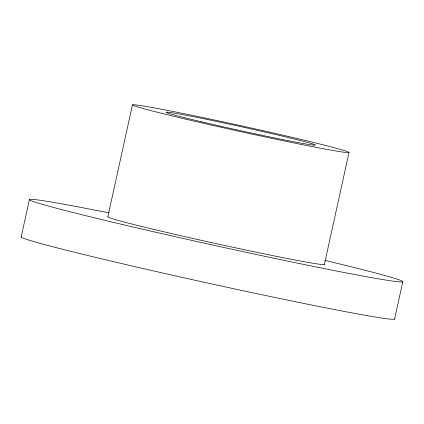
<?xml version="1.0" encoding="UTF-8"?>
<svg xmlns="http://www.w3.org/2000/svg" width="424" height="424" viewBox="0 0 424 424"><rect width="100%" height="100%" fill="white"/><g stroke="black" fill="none" stroke-linecap="round" stroke-linejoin="round"><path stroke-width="0.64" d="M21.2 236.921L29.404 199.593M107.818 216.855L132.436 104.876M324.392 264.433L349.01 152.454M394.596 319.028L402.8 281.7M324.768 260.352A191.155 5.003 12.4 0 1 354.718 274.535A191.155 5.003 12.4 0 1 76.214 213.304A191.155 5.003 12.4 0 1 109 212.917M394.527 318.832A191.155 5.003 12.4 0 1 206.615 282.813A191.155 5.003 12.4 0 1 21.359 236.778M324.121 264.168A110.871 2.904 12.4 0 1 218.074 244.049A110.871 2.904 12.4 0 1 107.882 216.765M201.898 121.884A76.463 2.003 12.4 0 0 315.382 145.114A76.463 2.003 12.4 0 0 204.893 118.996A76.463 2.003 12.4 0 0 201.898 121.884M185.018 118.974A110.871 2.904 12.4 0 0 348.994 152.502A110.871 2.904 12.4 0 0 188.155 114.517A110.871 2.904 12.4 0 0 185.018 118.974"/></g></svg>
